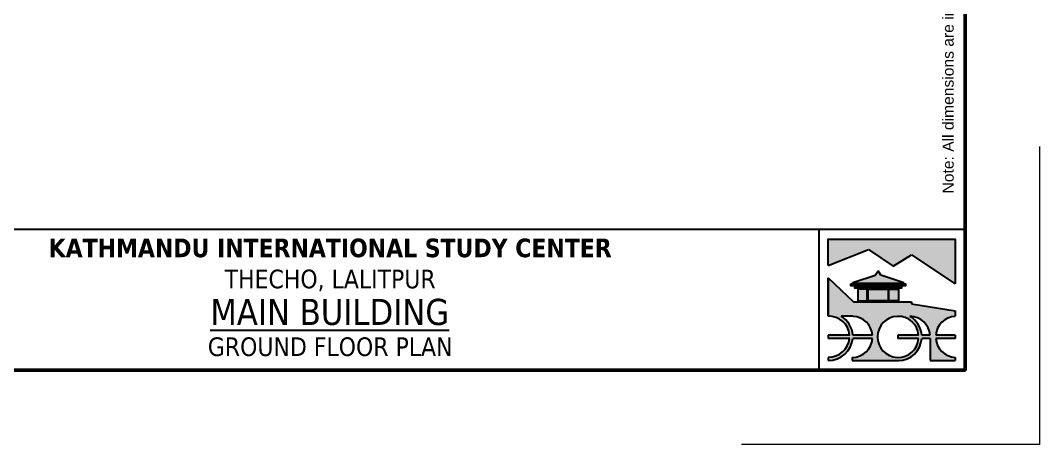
# Model space of a CAD drawing. Header units: inches. Extents: x 527934 to 2134587, y -408734 to 227304.
# Drawn here: x 1423262 to 1436942, y -130423 to -124733 of the extents above; entities that cross this region are included whole.
import ezdxf

# ---------------------------------------------------------------- set-up
doc = ezdxf.new("R2010")
doc.units = ezdxf.units.IN
doc.header["$MEASUREMENT"] = 0
doc.layers.add('paper', color=4, linetype='Continuous', lineweight=0, plot=False)
doc.layers.add('TITLE THICK', color=7, linetype='Continuous', lineweight=50)
doc.layers.add('TITLE THIN', color=7, linetype='Continuous', lineweight=25)
doc.styles.get("Standard").update_dxf_attribs({"font": 'arial.ttf'})
doc.styles.add('style1', font='arial.ttf')

# ---------------------------------------------------------------- blocks, each defined once
blk = doc.blocks.new('12')
at = {"layer": 'TITLE THIN'}
blk.add_hatch(color=256, dxfattribs=at).paths.add_polyline_path([(866309, -470587), (864688, -470587), (864688, -470925), (865201, -470721), (865517, -470933), (865752, -470788), (866309, -471159)])
h = blk.add_hatch(color=256, dxfattribs=at)
h.paths.add_polyline_path([(865361, -471048), (865325, -470995), (865290, -471048), (865001, -471143), (865001, -471150), (865653, -471150), (865653, -471144)])
h.paths.add_polyline_path([(865675, -471160), (864976, -471160), (864976, -471184), (865675, -471184)])
h.paths.add_polyline_path([(865624, -471194), (865027, -471194), (865027, -471216), (865624, -471216)])
h.paths.add_polyline_path([(865455, -471226), (865196, -471226), (865196, -471377), (865455, -471377)])
h.paths.add_polyline_path([(865186, -471226), (865066, -471226), (865066, -471377), (865186, -471377)])
h.paths.add_polyline_path([(865585, -471226), (865464, -471226), (865464, -471377), (865585, -471377)])
h = blk.add_hatch(color=256, dxfattribs=at)
h.paths.add_polyline_path([(866309, -471573), (866309, -471501), (865751, -471414), (865751, -471387), (865012, -471387), (864688, -471081), (864688, -471573, -0.406693), (864963, -471815), (864688, -471815), (864688, -471855), (864963, -471855, -0.382198), (864688, -472097), (864688, -472137, 0.386251), (865003, -471855), (865256, -471855, -0.391099), (864995, -472097), (864995, -472137), (865586, -472137, 0.390246), (865883, -471855), (865989, -471855), (865989, -472137), (866309, -472137), (866309, -472097, -0.378308), (866061, -471855), (866309, -471855), (866309, -471815), (866061, -471815, -0.377761)])
h.paths.add_polyline_path([(865843, -471815), (865578, -471815), (865578, -471855), (865843, -471855, -26.183531)], flags=17)
h.paths.add_polyline_path([(865256, -471815), (865003, -471815, 0.249939), (864853, -471573), (865007, -471573, -0.377761)], flags=17)
h.paths.add_polyline_path([(865733, -471573, -0.387177), (865989, -471815), (865883, -471815, 0.250114)], flags=16)
for p, q in [((864688, -470925), (865201, -470721)), ((865201, -470721), (865517, -470933)), ((865517, -470933), (865752, -470788)), ((865752, -470788), (866309, -471159)), ((865290, -471048), (865325, -470995)), ((865361, -471048), (865325, -470995)), ((864688, -471081), (865012, -471387)), ((864688, -471081), (864688, -471573)), ((864688, -471573), (864688, -471081)), ((865001, -471143), (865290, -471048)), ((865001, -471150), (865001, -471143)), ((865001, -471150), (865653, -471150)), ((865653, -471144), (865361, -471048)), ((865653, -471150), (865653, -471144)), ((865012, -471387), (865751, -471387)), ((865751, -471387), (865751, -471414)), ((865751, -471414), (866309, -471501)), ((866309, -471501), (866309, -471573)), ((865007, -471573), (864853, -471573)), ((864688, -471815), (864688, -471855)), ((864963, -471815), (864688, -471815)), ((864963, -471855), (864688, -471855)), ((865256, -471815), (865003, -471815)), ((865256, -471855), (865003, -471855)), ((865578, -471815), (865578, -471855)), ((865843, -471815), (865578, -471815)), ((865843, -471855), (865578, -471855)), ((865989, -471815), (865883, -471815)), ((865989, -471855), (865883, -471855)), ((865989, -471855), (865989, -472137)), ((866309, -471815), (866061, -471815)), ((866309, -471855), (866061, -471855)), ((866309, -471815), (866309, -471855)), ((864688, -472097), (864688, -472137)), ((864995, -472097), (864995, -472131)), ((864995, -472097), (864995, -472137)), ((864995, -472137), (865586, -472137)), ((865989, -472137), (866309, -472137)), ((866309, -472097), (866309, -472137))]:
    blk.add_line(p, q, dxfattribs=at)
for points in [[(864688, -470925), (864688, -470587), (866309, -470587), (866309, -471159)], [(865186, -471226), (865066, -471226), (865066, -471377), (865186, -471377)], [(865186, -471377), (865186, -471226)], [(865196, -471226), (865455, -471226)], [(865196, -471226), (865196, -471377)], [(865455, -471226), (865455, -471377)], [(865464, -471226), (865585, -471226), (865585, -471377), (865464, -471377)], [(865464, -471377), (865464, -471226)], [(865455, -471377), (865196, -471377)]]:
    blk.add_lwpolyline(points, dxfattribs=at)
for points in [[(864976, -471160), (865675, -471160), (865675, -471184), (864976, -471184)], [(865027, -471194), (865624, -471194), (865624, -471216), (865027, -471216)]]:
    blk.add_lwpolyline(points, close=True, dxfattribs=at)
for centre, radius, start, end in [((864701, -471834), 262, 4.3183, 92.8433), ((864701, -471834), 302, 3.7459, 59.8777), ((864994, -471835), 262, 4.4292, 87.2077), ((865581, -471835), 262, 4.3644, 355.6157), ((865581, -471835), 302, 3.7858, 59.9554), ((865728, -471835), 262, 4.3853, 89.0464), ((866322, -471835), 262, 92.7923, 175.5708), ((864690, -471822), 274, 269.5831, 353.2503), ((864690, -471822), 314, 269.6364, 354.1129), ((864994, -471835), 262, 270.1709, 355.6125), ((865581, -471835), 302, 270.9248, 356.1969), ((866322, -471835), 262, 184.3195, 267.2077)]:
    blk.add_arc(centre, radius, start, end, dxfattribs=at)

msp = doc.modelspace()

# ---------------------------------------------------------------- linework, layer by layer
at = {"layer": 'paper'}
msp.add_lwpolyline([(1436942.1, -126422.5), (1436942.1, -130422.5), (1432942.1, -130422.5)], dxfattribs=at)
at = {"layer": 'TITLE THICK'}
msp.add_lwpolyline([(1396942.1, -101722.5), (1435942.1, -101722.5), (1435942.1, -129422.5), (1396942.1, -129422.5)], close=True, dxfattribs=at)
at = {"layer": 'TITLE THIN'}
for p, q in [((1435942.1, -127538.2), (1396942.1, -127538.2)), ((1433976.6, -127538.2), (1433976.6, -129422.5)), ((1435942.1, -129422.5), (1435942.1, -127538.2)), ((1397442.1, -129422.5), (1435942.1, -129422.5))]:
    msp.add_line(p, q, dxfattribs=at)

# ---------------------------------------------------------------- block references
at = {"layer": 'TITLE THIN', "xscale": 1.051661972887814, "yscale": 1.051661972887814, "zscale": 1.05166197288783}
msp.add_blockref('12', (524744.2, 367233.3), dxfattribs=at)

# ---------------------------------------------------------------- texts
at = {"layer": 'TITLE THIN', "insert": (1435638.8, -127054.3), "char_height": 150, "width": 16825.937, "attachment_point": 1, "rotation": 90, "style": 'style1'}
msp.add_mtext('Note: All dimensions are in mm unless otherwise specified.', dxfattribs=at)
at = {"layer": 'TITLE THIN', "attachment_point": 2}
for s, insert, char_height, width in [('{\\fTahoma|b1|i0|c0|p34;KATHMANDU INTERNATIONAL STUDY CENTER\\P\\fTahoma|b0|i0|c0|p34;THECHO, LALITPUR}', (1427419.5, -127659.4), 250, 12323.251), ('{\\fTahoma|b0|i0|c0|p34;\\LMAIN BUILDING}', (1427413.4, -128467.6), 350, 10677.7), ('{\\fTahoma|b0|i0|c0|p34;GROUND FLOOR PLAN}', (1427419.5, -128984.4), 250, 12323.251)]:
    msp.add_mtext(s, dxfattribs=dict(at, insert=insert, char_height=char_height, width=width))

doc.saveas('drawing.dxf')
